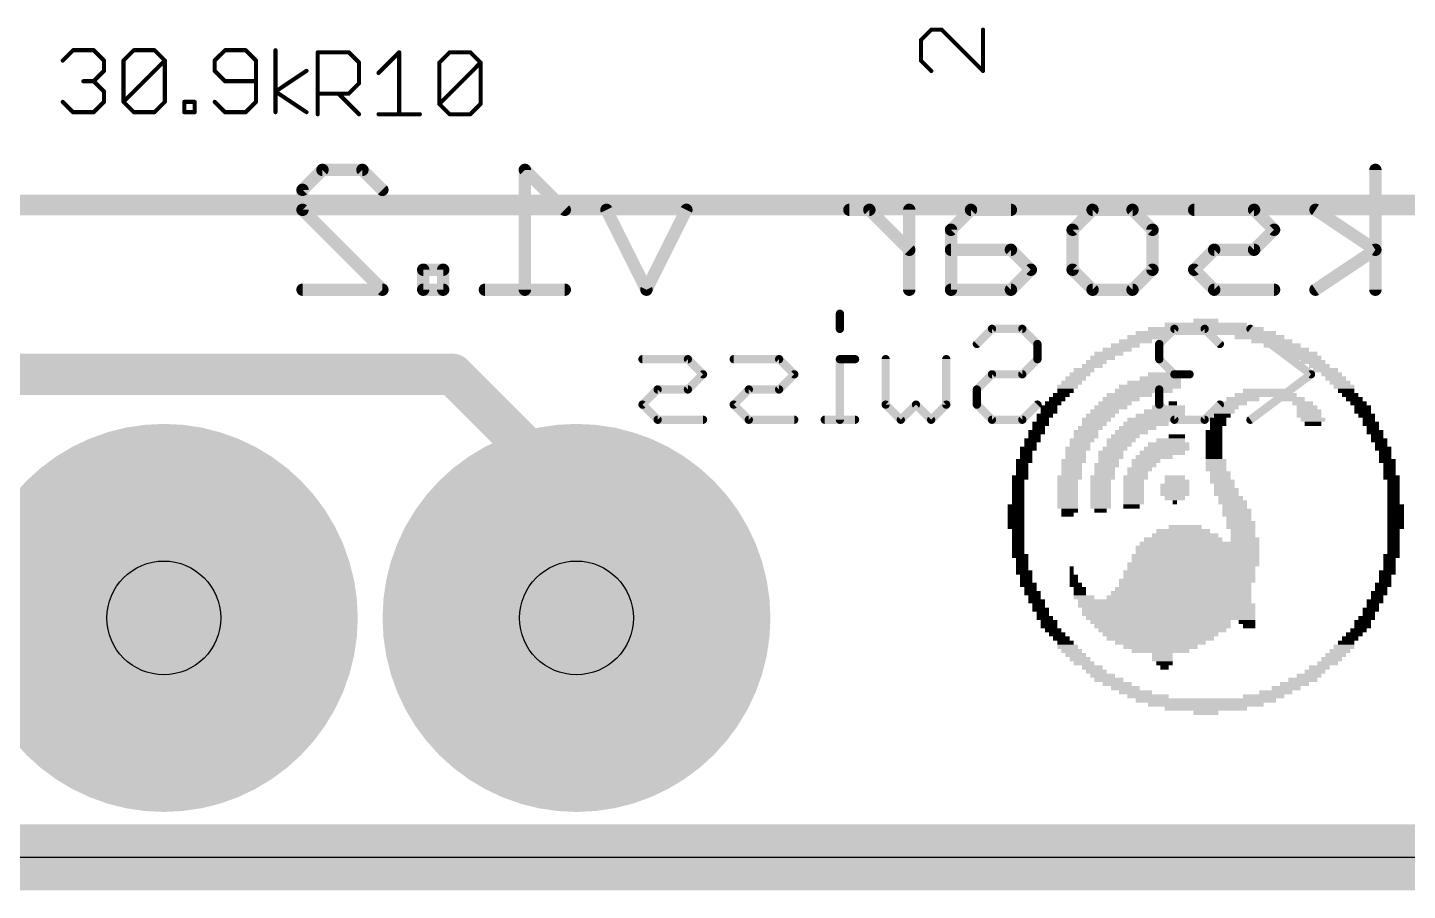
# Model space of a CAD drawing. Extents: x -6 to 101, y -9 to 20.
# Drawn here: x 30.17 to 38.67, y -0.18 to 5.13 of the extents above; entities that cross this region are included whole.
import ezdxf

# ---------------------------------------------------------------- set-up
doc = ezdxf.new("R2010")
doc.units = 0
for name, color, linetype in [('1', 22, 'CONTINUOUS'), ('16', 175, 'CONTINUOUS'), ('17', 82, 'CONTINUOUS'), ('20', 7, 'CONTINUOUS'), ('21', 253, 'CONTINUOUS'), ('25', 253, 'CONTINUOUS'), ('26', 253, 'CONTINUOUS'), ('29', 253, 'CONTINUOUS'), ('30', 253, 'CONTINUOUS'), ('44', 253, 'CONTINUOUS')]:
    doc.layers.add(name, color=color, linetype=linetype)

# ---------------------------------------------------------------- blocks, each defined once
blk = doc.blocks.new('RECT')
blk.add_solid([(-0.5, -0.5), (0.5, -0.5), (-0.5, 0.5), (0.5, 0.5)])
blk = doc.blocks.new('ROUNDP')
at = {"const_width": 0.5}
blk.add_lwpolyline([(0, -0.25, 1), (0, 0.25, 1), (0, -0.25)], format="xyb", dxfattribs=at)

msp = doc.modelspace()

# ---------------------------------------------------------------- linework, layer by layer
at = {"layer": '1', "const_width": 0.4064}
msp.add_lwpolyline([(40.259, 0.0254), (0.0254, 0.0254)], dxfattribs=at)
at = {"layer": '16'}
for points, const_width in [([(26.924, 2.9972), (32.7914, 2.9972)], 0.254), ([(32.7914, 2.9972), (33.5534, 2.2352)], 0.254), ([(33.5534, 2.2352), (33.5534, 1.4986)], 0.254), ([(40.259, 0.0254), (0.0254, 0.0254)], 0.4064)]:
    msp.add_lwpolyline(points, dxfattribs=dict(at, const_width=const_width))
at = {"layer": '16', "const_width": 0.127}
for points in [[(32.8363, 3.0421, 1), (32.7465, 2.9523)], [(32.7914, 2.9337, 1), (32.7914, 3.0607)], [(33.6169, 2.2352, 1), (33.4899, 2.2352)], [(33.5085, 2.1903, 1), (33.5983, 2.2801)], [(33.4899, 1.4986, 1), (33.6169, 1.4986)]]:
    msp.add_lwpolyline(points, format="xyb", dxfattribs=at)
at = {"layer": '20'}
msp.add_line((49.7078, 0.0254), (0.7112, 0.0254), dxfattribs=at)
at = {"layer": '21', "const_width": 0.127}
msp.add_lwpolyline([(0.5334, 4.0386), (43.7134, 4.0386)], dxfattribs=at)
at = {"layer": '25', "const_width": 0.0254}
for points in [[(35.7375, 5.1178), (35.674, 5.0543)], [(35.8011, 5.1178), (35.7375, 5.1178)], [(36.0553, 4.8636), (35.8011, 5.1178)], [(36.0553, 5.1178), (36.0553, 4.8636)], [(35.674, 5.0543), (35.674, 4.9272)], [(30.3911, 4.9279), (30.4547, 4.9914)], [(30.4547, 4.9914), (30.5818, 4.9914)], [(30.5818, 4.9914), (30.6453, 4.9279)], [(30.6453, 4.9279), (30.6453, 4.8643)], [(30.7653, 4.9279), (30.8289, 4.9914)], [(30.7653, 4.6737), (30.7653, 4.9279)], [(30.7653, 4.6737), (31.0195, 4.9279)], [(30.8289, 4.9914), (30.956, 4.9914)], [(30.956, 4.9914), (31.0195, 4.9279)], [(31.0195, 4.9279), (31.0195, 4.6737)], [(31.3902, 4.9914), (31.3266, 4.9279)], [(31.3266, 4.9279), (31.3266, 4.8643)], [(31.5173, 4.9914), (31.3902, 4.9914)], [(31.5808, 4.9279), (31.5173, 4.9914)], [(31.5808, 4.6737), (31.5808, 4.9279)], [(31.7008, 4.6101), (31.7008, 4.9914)], [(31.9609, 4.5974), (31.9609, 4.9787)], [(31.9609, 4.9787), (32.1515, 4.9787)], [(32.1515, 4.9787), (32.2151, 4.9152)], [(32.2151, 4.9152), (32.2151, 4.7881)], [(32.3351, 4.8516), (32.4622, 4.9787)], [(32.4622, 4.9787), (32.4622, 4.5974)], [(32.7093, 4.9152), (32.7728, 4.9787)], [(32.7093, 4.661), (32.7093, 4.9152)], [(32.7093, 4.661), (32.9635, 4.9152)], [(32.7728, 4.9787), (32.9, 4.9787)], [(32.9, 4.9787), (32.9635, 4.9152)], [(32.9635, 4.9152), (32.9635, 4.661)], [(35.674, 4.9272), (35.7375, 4.8636)], [(30.6453, 4.8643), (30.5818, 4.8008)], [(31.3266, 4.8643), (31.3902, 4.8008)], [(31.7008, 4.7372), (31.8915, 4.8643)], [(30.5818, 4.8008), (30.5182, 4.8008)], [(30.5818, 4.8008), (30.6453, 4.7372)], [(31.3902, 4.8008), (31.5808, 4.8008)], [(32.2151, 4.7881), (32.1515, 4.7245)], [(30.4547, 4.6101), (30.3911, 4.6737)], [(30.6453, 4.6737), (30.5818, 4.6101)], [(30.6453, 4.7372), (30.6453, 4.6737)], [(30.8289, 4.6101), (30.7653, 4.6737)], [(31.0195, 4.6737), (30.956, 4.6101)], [(31.1395, 4.6101), (31.1395, 4.6737)], [(31.1395, 4.6737), (31.2031, 4.6737)], [(31.2031, 4.6737), (31.2031, 4.6101)], [(31.3266, 4.6737), (31.3902, 4.6101)], [(31.5173, 4.6101), (31.5808, 4.6737)], [(31.8915, 4.6101), (31.7008, 4.7372)], [(32.1515, 4.7245), (31.9609, 4.7245)], [(32.088, 4.7245), (32.2151, 4.5974)], [(32.7728, 4.5974), (32.7093, 4.661)], [(32.9635, 4.661), (32.9, 4.5974)], [(30.5818, 4.6101), (30.4547, 4.6101)], [(30.956, 4.6101), (30.8289, 4.6101)], [(31.2031, 4.6101), (31.1395, 4.6101)], [(31.3902, 4.6101), (31.5173, 4.6101)], [(32.3351, 4.5974), (32.5893, 4.5974)], [(32.9, 4.5974), (32.7728, 4.5974)]]:
    msp.add_lwpolyline(points, dxfattribs=at)
at = {"layer": '25', "const_width": 0.0127}
for points in [[(35.7375, 5.1242, 1), (35.7375, 5.1115)], [(35.742, 5.1133, 1), (35.733, 5.1223)], [(35.8056, 5.1223, 1), (35.7966, 5.1133)], [(35.8011, 5.1115, 1), (35.8011, 5.1242)], [(36.0617, 5.1178, 1), (36.049, 5.1178)], [(35.6803, 5.0543, 1), (35.6676, 5.0543)], [(35.6695, 5.0588, 1), (35.6785, 5.0498)], [(30.3866, 4.9324, 1), (30.3956, 4.9234)], [(30.4547, 4.9978, 1), (30.4547, 4.9851)], [(30.4591, 4.9869, 1), (30.4502, 4.9959)], [(30.5863, 4.9959, 1), (30.5773, 4.9869)], [(30.5818, 4.9851, 1), (30.5818, 4.9978)], [(30.6517, 4.9279, 1), (30.639, 4.9279)], [(30.6408, 4.9234, 1), (30.6498, 4.9324)], [(30.7717, 4.9279, 1), (30.759, 4.9279)], [(30.7608, 4.9324, 1), (30.7698, 4.9234)], [(30.8289, 4.9978, 1), (30.8289, 4.9851)], [(30.8333, 4.9869, 1), (30.8244, 4.9959)], [(30.9605, 4.9959, 1), (30.9515, 4.9869)], [(30.956, 4.9851, 1), (30.956, 4.9978)], [(31.0259, 4.9279, 1), (31.0132, 4.9279)], [(31.024, 4.9234, 1), (31.015, 4.9324)], [(31.015, 4.9234, 1), (31.024, 4.9324)], [(31.3221, 4.9324, 1), (31.3311, 4.9234)], [(31.333, 4.9279, 1), (31.3203, 4.9279)], [(31.3902, 4.9978, 1), (31.3902, 4.9851)], [(31.3947, 4.9869, 1), (31.3857, 4.9959)], [(31.5218, 4.9959, 1), (31.5128, 4.9869)], [(31.5173, 4.9851, 1), (31.5173, 4.9978)], [(31.5872, 4.9279, 1), (31.5745, 4.9279)], [(31.5763, 4.9234, 1), (31.5853, 4.9324)], [(31.7072, 4.9914, 1), (31.6945, 4.9914)], [(31.9672, 4.9787, 1), (31.9545, 4.9787)], [(31.9609, 4.9851, 1), (31.9609, 4.9724)], [(32.156, 4.9832, 1), (32.1471, 4.9742)], [(32.1515, 4.9724, 1), (32.1515, 4.9851)], [(32.2214, 4.9152, 1), (32.2087, 4.9152)], [(32.2106, 4.9107, 1), (32.2196, 4.9197)], [(32.4685, 4.9787, 1), (32.4558, 4.9787)], [(32.4667, 4.9742, 1), (32.4577, 4.9832)], [(32.7156, 4.9152, 1), (32.7029, 4.9152)], [(32.7048, 4.9197, 1), (32.7138, 4.9107)], [(32.7728, 4.9851, 1), (32.7728, 4.9724)], [(32.7773, 4.9742, 1), (32.7684, 4.9832)], [(32.9044, 4.9832, 1), (32.8955, 4.9742)], [(32.9, 4.9724, 1), (32.9, 4.9851)], [(32.9699, 4.9152, 1), (32.9572, 4.9152)], [(32.968, 4.9107, 1), (32.959, 4.9197)], [(32.959, 4.9107, 1), (32.968, 4.9197)], [(35.6785, 4.9316, 1), (35.6695, 4.9227)], [(35.6676, 4.9272, 1), (35.6803, 4.9272)], [(30.639, 4.8643, 1), (30.6517, 4.8643)], [(30.6498, 4.8598, 1), (30.6408, 4.8688)], [(31.3311, 4.8688, 1), (31.3221, 4.8598)], [(31.3203, 4.8643, 1), (31.333, 4.8643)], [(31.895, 4.859, 1), (31.888, 4.8696)], [(32.3306, 4.8561, 1), (32.3396, 4.8471)], [(35.733, 4.8591, 1), (35.742, 4.8681)], [(36.049, 4.8636, 1), (36.0617, 4.8636)], [(36.0508, 4.8591, 1), (36.0598, 4.8681)], [(30.5182, 4.8071, 1), (30.5182, 4.7944)], [(30.5863, 4.8053, 1), (30.5773, 4.7963)], [(30.5773, 4.8053, 1), (30.5863, 4.7963)], [(30.5818, 4.7944, 1), (30.5818, 4.8071)], [(31.3902, 4.8071, 1), (31.3902, 4.7944)], [(31.3857, 4.7963, 1), (31.3947, 4.8053)], [(31.5808, 4.7944, 1), (31.5808, 4.8071)], [(32.2087, 4.7881, 1), (32.2214, 4.7881)], [(32.2196, 4.7836, 1), (32.2106, 4.7926)], [(30.3956, 4.6781, 1), (30.3866, 4.6692)], [(30.6517, 4.7372, 1), (30.639, 4.7372)], [(30.639, 4.6737, 1), (30.6517, 4.6737)], [(30.6408, 4.7327, 1), (30.6498, 4.7417)], [(30.6498, 4.6692, 1), (30.6408, 4.6781)], [(30.7698, 4.6781, 1), (30.7608, 4.6692)], [(30.7608, 4.6781, 1), (30.7698, 4.6692)], [(30.759, 4.6737, 1), (30.7717, 4.6737)], [(31.0132, 4.6737, 1), (31.0259, 4.6737)], [(31.024, 4.6692, 1), (31.015, 4.6781)], [(31.1459, 4.6737, 1), (31.1332, 4.6737)], [(31.1395, 4.68, 1), (31.1395, 4.6673)], [(31.2094, 4.6737, 1), (31.1967, 4.6737)], [(31.2031, 4.6673, 1), (31.2031, 4.68)], [(31.3311, 4.6781, 1), (31.3221, 4.6692)], [(31.5745, 4.6737, 1), (31.5872, 4.6737)], [(31.5853, 4.6692, 1), (31.5763, 4.6781)], [(31.7043, 4.7425, 1), (31.6973, 4.7319)], [(31.6973, 4.7425, 1), (31.7043, 4.7319)], [(31.9609, 4.7309, 1), (31.9609, 4.7182)], [(32.0925, 4.729, 1), (32.0835, 4.72)], [(32.1471, 4.729, 1), (32.156, 4.72)], [(32.1515, 4.7182, 1), (32.1515, 4.7309)], [(32.7138, 4.6654, 1), (32.7048, 4.6565)], [(32.7048, 4.6654, 1), (32.7138, 4.6565)], [(32.968, 4.6565, 1), (32.959, 4.6654)], [(30.4547, 4.6165, 1), (30.4547, 4.6037)], [(30.4502, 4.6056, 1), (30.4591, 4.6146)], [(30.5773, 4.6146, 1), (30.5863, 4.6056)], [(30.5818, 4.6037, 1), (30.5818, 4.6165)], [(30.8289, 4.6165, 1), (30.8289, 4.6037)], [(30.8244, 4.6056, 1), (30.8333, 4.6146)], [(30.9515, 4.6146, 1), (30.9605, 4.6056)], [(30.956, 4.6037, 1), (30.956, 4.6165)], [(31.1395, 4.6165, 1), (31.1395, 4.6037)], [(31.1332, 4.6101, 1), (31.1459, 4.6101)], [(31.1967, 4.6101, 1), (31.2094, 4.6101)], [(31.2031, 4.6037, 1), (31.2031, 4.6165)], [(31.3902, 4.6165, 1), (31.3902, 4.6037)], [(31.3857, 4.6056, 1), (31.3947, 4.6146)], [(31.5128, 4.6146, 1), (31.5218, 4.6056)], [(31.5173, 4.6037, 1), (31.5173, 4.6165)], [(31.6945, 4.6101, 1), (31.7072, 4.6101)], [(31.888, 4.6048, 1), (31.895, 4.6154)], [(31.9545, 4.5974, 1), (31.9672, 4.5974)], [(32.2106, 4.5929, 1), (32.2196, 4.6019)], [(32.3351, 4.6038, 1), (32.3351, 4.5911)], [(32.4558, 4.5974, 1), (32.4685, 4.5974)], [(32.5893, 4.5911, 1), (32.5893, 4.6038)], [(32.7029, 4.661, 1), (32.7156, 4.661)], [(32.7728, 4.6038, 1), (32.7728, 4.5911)], [(32.7684, 4.5929, 1), (32.7773, 4.6019)], [(32.8955, 4.6019, 1), (32.9044, 4.5929)], [(32.9, 4.5911, 1), (32.9, 4.6038)], [(32.9572, 4.661, 1), (32.9699, 4.661)]]:
    msp.add_lwpolyline(points, format="xyb", dxfattribs=at)
at = {"layer": '26'}
for points, const_width in [([(31.8672, 4.1323), (31.9901, 4.2551)], 0.0762), ([(31.9901, 4.2551), (32.2359, 4.2551)], 0.0762), ([(32.2359, 4.2551), (32.3587, 4.1323)], 0.0762), ([(33.4813, 4.0094), (33.2356, 4.2551)], 0.0762), ([(33.2356, 4.2551), (33.2356, 3.5179)], 0.0762), ([(38.4708, 3.5179), (38.4708, 4.2551)], 0.0762), ([(31.8672, 4.0094), (31.8672, 4.1323)], 0.0762), ([(32.3587, 3.5179), (31.8672, 4.0094)], 0.0762), ([(33.984, 3.5179), (33.7383, 4.0094)], 0.0762), ([(34.2298, 4.0094), (33.984, 3.5179)], 0.0762), ([(35.3561, 4.0094), (35.2332, 4.0094)], 0.0762), ([(35.6019, 3.7636), (35.3561, 4.0094)], 0.0762), ([(35.6019, 3.5179), (35.6019, 4.0094)], 0.0762), ([(35.9817, 4.0094), (35.8588, 3.8865)], 0.0762), ([(36.2274, 4.0094), (35.9817, 4.0094)], 0.0762), ([(36.6072, 3.8865), (36.7301, 4.0094)], 0.0762), ([(36.7301, 4.0094), (36.9758, 4.0094)], 0.0762), ([(36.9758, 4.0094), (37.0987, 3.8865)], 0.0762), ([(37.7242, 4.0094), (37.3556, 4.0094)], 0.0762), ([(37.8471, 3.8865), (37.7242, 4.0094)], 0.0762), ([(38.4708, 3.7636), (38.1022, 4.0094)], 0.0762), ([(35.8588, 3.8865), (35.8588, 3.5179)], 0.0762), ([(36.6072, 3.6408), (36.6072, 3.8865)], 0.0762), ([(37.0987, 3.8865), (37.0987, 3.6408)], 0.0762), ([(37.7242, 3.7636), (37.8471, 3.8865)], 0.0762), ([(36.2274, 3.7636), (35.8588, 3.7636)], 0.0762), ([(36.3503, 3.6408), (36.2274, 3.7636)], 0.0762), ([(37.3556, 3.6408), (37.4785, 3.7636)], 0.0762), ([(37.4785, 3.7636), (37.7242, 3.7636)], 0.0762), ([(38.1022, 3.5179), (38.4708, 3.7636)], 0.0762), ([(32.7329, 3.6408), (32.6101, 3.6408)], 0.0762), ([(32.6101, 3.6408), (32.6101, 3.5179)], 0.0762), ([(32.7329, 3.5179), (32.7329, 3.6408)], 0.0762), ([(36.2274, 3.5179), (36.3503, 3.6408)], 0.0762), ([(36.7301, 3.5179), (36.6072, 3.6408)], 0.0762), ([(37.0987, 3.6408), (36.9758, 3.5179)], 0.0762), ([(37.4785, 3.5179), (37.3556, 3.6408)], 0.0762), ([(31.8672, 3.5179), (32.3587, 3.5179)], 0.0762), ([(32.6101, 3.5179), (32.7329, 3.5179)], 0.0762), ([(33.4813, 3.5179), (32.9899, 3.5179)], 0.0762), ([(35.8588, 3.5179), (36.2274, 3.5179)], 0.0762), ([(36.9758, 3.5179), (36.7301, 3.5179)], 0.0762), ([(37.8471, 3.5179), (37.4785, 3.5179)], 0.0762), ([(35.1748, 3.3703), (35.1748, 3.2771)], 0.0508), ([(36.0178, 3.1839), (36.111, 3.2771)], 0.0508), ([(36.111, 3.2771), (36.2975, 3.2771)], 0.0508), ([(36.2975, 3.2771), (36.3907, 3.1839)], 0.0508), ([(37.2337, 3.2771), (37.1404, 3.1839)], 0.0508), ([(37.4201, 3.2771), (37.2337, 3.2771)], 0.0508), ([(37.5133, 3.1839), (37.4201, 3.2771)], 0.0508), ([(37.7018, 3.2771), (38.0746, 2.9974)], 0.0508), ([(36.3907, 3.1839), (36.3907, 3.0907)], 0.0508), ([(37.1404, 3.1839), (37.1404, 3.0907)], 0.0508), ([(34.2393, 3.0907), (33.9597, 3.0907)], 0.0508), ([(34.3325, 2.9974), (34.2393, 3.0907)], 0.0508), ([(34.8006, 3.0907), (34.521, 3.0907)], 0.0508), ([(34.8938, 2.9974), (34.8006, 3.0907)], 0.0508), ([(35.2681, 3.0907), (35.1748, 3.0907)], 0.0508), ([(35.1748, 3.0907), (35.1748, 2.7178)], 0.0508), ([(35.4565, 2.811), (35.4565, 3.0907)], 0.0508), ([(35.8294, 3.0907), (35.8294, 2.811)], 0.0508), ([(36.3907, 3.0907), (36.2975, 2.9974)], 0.0508), ([(37.1404, 3.0907), (37.2337, 2.9974)], 0.0508), ([(34.2393, 2.9042), (34.3325, 2.9974)], 0.0508), ([(34.8006, 2.9042), (34.8938, 2.9974)], 0.0508), ([(36.111, 2.9974), (36.0178, 2.9042)], 0.0508), ([(36.2975, 2.9974), (36.111, 2.9974)], 0.0508), ([(37.2337, 2.9974), (37.1404, 2.9042)], 0.0508), ([(37.2337, 2.9974), (37.3269, 2.9974)], 0.0508), ([(38.0746, 2.9974), (37.7018, 2.7178)], 0.0508), ([(33.9597, 2.811), (34.0529, 2.9042)], 0.0508), ([(34.0529, 2.9042), (34.2393, 2.9042)], 0.0508), ([(34.521, 2.811), (34.6142, 2.9042)], 0.0508), ([(34.6142, 2.9042), (34.8006, 2.9042)], 0.0508), ([(36.0178, 2.9042), (36.0178, 2.811)], 0.0508), ([(37.1404, 2.9042), (37.1404, 2.811)], 0.0508), ([(34.0529, 2.7178), (33.9597, 2.811)], 0.0508), ([(34.6142, 2.7178), (34.521, 2.811)], 0.0508), ([(35.5497, 2.7178), (35.4565, 2.811)], 0.0508), ([(35.6429, 2.811), (35.5497, 2.7178)], 0.0508), ([(35.7362, 2.7178), (35.6429, 2.811)], 0.0508), ([(35.8294, 2.811), (35.7362, 2.7178)], 0.0508), ([(36.0178, 2.811), (36.111, 2.7178)], 0.0508), ([(36.2975, 2.7178), (36.3907, 2.811)], 0.0508), ([(37.1404, 2.811), (37.2337, 2.7178)], 0.0508), ([(37.4201, 2.7178), (37.5133, 2.811)], 0.0508), ([(34.3325, 2.7178), (34.0529, 2.7178)], 0.0508), ([(34.8938, 2.7178), (34.6142, 2.7178)], 0.0508), ([(35.2681, 2.7178), (35.0816, 2.7178)], 0.0508), ([(36.111, 2.7178), (36.2975, 2.7178)], 0.0508), ([(37.2337, 2.7178), (37.4201, 2.7178)], 0.0508)]:
    msp.add_lwpolyline(points, dxfattribs=dict(at, const_width=const_width))
for points, const_width in [([(31.9901, 4.2742, 1), (31.9901, 4.2361)], 0.0381), ([(32.0036, 4.2417, 1), (31.9766, 4.2686)], 0.0381), ([(32.2493, 4.2686, 1), (32.2224, 4.2417)], 0.0381), ([(32.2359, 4.2361, 1), (32.2359, 4.2742)], 0.0381), ([(33.2491, 4.2686, 1), (33.2221, 4.2417)], 0.0381), ([(33.2547, 4.2551, 1), (33.2166, 4.2551)], 0.0381), ([(38.4898, 4.2551, 1), (38.4517, 4.2551)], 0.0381), ([(31.8863, 4.1323, 1), (31.8482, 4.1323)], 0.0381), ([(31.8538, 4.1457, 1), (31.8807, 4.1188)], 0.0381), ([(32.3453, 4.1188, 1), (32.3722, 4.1457)], 0.0381), ([(31.8807, 4.0229, 1), (31.8538, 3.9959)], 0.0381), ([(31.8482, 4.0094, 1), (31.8863, 4.0094)], 0.0381), ([(33.4679, 3.9959, 1), (33.4948, 4.0229)], 0.0381), ([(33.7553, 4.0179, 1), (33.7212, 4.0009)], 0.0381), ([(34.2468, 4.0009, 1), (34.2127, 4.0179)], 0.0381), ([(35.2332, 4.0284, 1), (35.2332, 3.9903)], 0.0381), ([(35.3696, 4.0229, 1), (35.3426, 3.9959)], 0.0381), ([(35.3561, 3.9903, 1), (35.3561, 4.0284)], 0.0381), ([(35.6209, 4.0094, 1), (35.5828, 4.0094)], 0.0381), ([(35.9817, 4.0284, 1), (35.9817, 3.9903)], 0.0381), ([(35.9951, 3.9959, 1), (35.9682, 4.0229)], 0.0381), ([(36.2274, 3.9903, 1), (36.2274, 4.0284)], 0.0381), ([(36.7301, 4.0284, 1), (36.7301, 3.9903)], 0.0381), ([(36.7435, 3.9959, 1), (36.7166, 4.0229)], 0.0381), ([(36.9893, 4.0229, 1), (36.9623, 3.9959)], 0.0381), ([(36.9758, 3.9903, 1), (36.9758, 4.0284)], 0.0381), ([(37.3556, 4.0284, 1), (37.3556, 3.9903)], 0.0381), ([(37.7377, 4.0229, 1), (37.7108, 3.9959)], 0.0381), ([(37.7242, 3.9903, 1), (37.7242, 4.0284)], 0.0381), ([(38.1127, 4.0252, 1), (38.0916, 3.9935)], 0.0381), ([(35.8778, 3.8865, 1), (35.8397, 3.8865)], 0.0381), ([(35.8453, 3.9, 1), (35.8723, 3.873)], 0.0381), ([(36.6262, 3.8865, 1), (36.5881, 3.8865)], 0.0381), ([(36.5937, 3.9, 1), (36.6207, 3.873)], 0.0381), ([(37.1177, 3.8865, 1), (37.0796, 3.8865)], 0.0381), ([(37.0852, 3.873, 1), (37.1122, 3.9)], 0.0381), ([(37.8606, 3.873, 1), (37.8336, 3.9)], 0.0381), ([(37.8336, 3.873, 1), (37.8606, 3.9)], 0.0381), ([(35.5884, 3.7502, 1), (35.6153, 3.7771)], 0.0381), ([(35.8588, 3.7827, 1), (35.8588, 3.7446)], 0.0381), ([(36.2409, 3.7771, 1), (36.2139, 3.7502)], 0.0381), ([(36.2274, 3.7446, 1), (36.2274, 3.7827)], 0.0381), ([(37.4785, 3.7827, 1), (37.4785, 3.7446)], 0.0381), ([(37.492, 3.7502, 1), (37.465, 3.7771)], 0.0381), ([(37.7108, 3.7771, 1), (37.7377, 3.7502)], 0.0381), ([(37.7242, 3.7446, 1), (37.7242, 3.7827)], 0.0381), ([(38.4813, 3.7478, 1), (38.4602, 3.7795)], 0.0381), ([(38.4602, 3.7478, 1), (38.4813, 3.7795)], 0.0381), ([(32.6101, 3.6598, 1), (32.6101, 3.6217)], 0.0381), ([(32.6291, 3.6408, 1), (32.591, 3.6408)], 0.0381), ([(32.752, 3.6408, 1), (32.7139, 3.6408)], 0.0381), ([(32.7329, 3.6217, 1), (32.7329, 3.6598)], 0.0381), ([(36.3637, 3.6273, 1), (36.3368, 3.6542)], 0.0381), ([(36.3368, 3.6273, 1), (36.3637, 3.6542)], 0.0381), ([(36.5881, 3.6408, 1), (36.6262, 3.6408)], 0.0381), ([(36.6207, 3.6542, 1), (36.5937, 3.6273)], 0.0381), ([(37.0796, 3.6408, 1), (37.1177, 3.6408)], 0.0381), ([(37.1122, 3.6273, 1), (37.0852, 3.6542)], 0.0381), ([(37.3691, 3.6542, 1), (37.3421, 3.6273)], 0.0381), ([(37.3421, 3.6542, 1), (37.3691, 3.6273)], 0.0381), ([(31.8672, 3.537, 1), (31.8672, 3.4989)], 0.0381), ([(32.3453, 3.5044, 1), (32.3722, 3.5314)], 0.0381), ([(32.3587, 3.4989, 1), (32.3587, 3.537)], 0.0381), ([(32.6101, 3.537, 1), (32.6101, 3.4989)], 0.0381), ([(32.591, 3.5179, 1), (32.6291, 3.5179)], 0.0381), ([(32.7139, 3.5179, 1), (32.752, 3.5179)], 0.0381), ([(32.7329, 3.4989, 1), (32.7329, 3.537)], 0.0381), ([(32.9899, 3.537, 1), (32.9899, 3.4989)], 0.0381), ([(33.2166, 3.5179, 1), (33.2547, 3.5179)], 0.0381), ([(33.4813, 3.4989, 1), (33.4813, 3.537)], 0.0381), ([(33.967, 3.5264, 1), (34.0011, 3.5094)], 0.0381), ([(33.967, 3.5094, 1), (34.0011, 3.5264)], 0.0381), ([(35.5828, 3.5179, 1), (35.6209, 3.5179)], 0.0381), ([(35.8588, 3.537, 1), (35.8588, 3.4989)], 0.0381), ([(35.8397, 3.5179, 1), (35.8778, 3.5179)], 0.0381), ([(36.2139, 3.5314, 1), (36.2409, 3.5044)], 0.0381), ([(36.2274, 3.4989, 1), (36.2274, 3.537)], 0.0381), ([(36.7301, 3.537, 1), (36.7301, 3.4989)], 0.0381), ([(36.7166, 3.5044, 1), (36.7435, 3.5314)], 0.0381), ([(36.9623, 3.5314, 1), (36.9893, 3.5044)], 0.0381), ([(36.9758, 3.4989, 1), (36.9758, 3.537)], 0.0381), ([(37.4785, 3.537, 1), (37.4785, 3.4989)], 0.0381), ([(37.465, 3.5044, 1), (37.492, 3.5314)], 0.0381), ([(37.8471, 3.4989, 1), (37.8471, 3.537)], 0.0381), ([(38.0916, 3.5338, 1), (38.1127, 3.502)], 0.0381), ([(38.4517, 3.5179, 1), (38.4898, 3.5179)], 0.0381), ([(35.1875, 3.3703, 1), (35.1621, 3.3703)], 0.0254), ([(35.1621, 3.2771, 1), (35.1875, 3.2771)], 0.0254), ([(36.111, 3.2898, 1), (36.111, 3.2644)], 0.0254), ([(36.12, 3.2681, 1), (36.1021, 3.2861)], 0.0254), ([(36.3064, 3.2861, 1), (36.2885, 3.2681)], 0.0254), ([(36.2975, 3.2644, 1), (36.2975, 3.2898)], 0.0254), ([(37.2337, 3.2898, 1), (37.2337, 3.2644)], 0.0254), ([(37.2426, 3.2681, 1), (37.2247, 3.2861)], 0.0254), ([(37.4291, 3.2861, 1), (37.4111, 3.2681)], 0.0254), ([(37.4201, 3.2644, 1), (37.4201, 3.2898)], 0.0254), ([(37.7094, 3.2872, 1), (37.6941, 3.2669)], 0.0254), ([(36.0088, 3.1928, 1), (36.0268, 3.1749)], 0.0254), ([(36.4034, 3.1839, 1), (36.378, 3.1839)], 0.0254), ([(36.3817, 3.1749, 1), (36.3997, 3.1928)], 0.0254), ([(37.1531, 3.1839, 1), (37.1277, 3.1839)], 0.0254), ([(37.1315, 3.1928, 1), (37.1494, 3.1749)], 0.0254), ([(37.5043, 3.1749, 1), (37.5223, 3.1928)], 0.0254), ([(33.9597, 3.1034, 1), (33.9597, 3.0779)], 0.0254), ([(34.2483, 3.0996, 1), (34.2303, 3.0817)], 0.0254), ([(34.2393, 3.0779, 1), (34.2393, 3.1034)], 0.0254), ([(34.521, 3.1034, 1), (34.521, 3.0779)], 0.0254), ([(34.8096, 3.0996, 1), (34.7917, 3.0817)], 0.0254), ([(34.8006, 3.0779, 1), (34.8006, 3.1034)], 0.0254), ([(35.1748, 3.1034, 1), (35.1748, 3.0779)], 0.0254), ([(35.1875, 3.0907, 1), (35.1621, 3.0907)], 0.0254), ([(35.2681, 3.0779, 1), (35.2681, 3.1034)], 0.0254), ([(35.4692, 3.0907, 1), (35.4438, 3.0907)], 0.0254), ([(35.8421, 3.0907, 1), (35.8167, 3.0907)], 0.0254), ([(36.378, 3.0907, 1), (36.4034, 3.0907)], 0.0254), ([(36.3997, 3.0817, 1), (36.3817, 3.0996)], 0.0254), ([(37.1277, 3.0907, 1), (37.1531, 3.0907)], 0.0254), ([(37.1494, 3.0996, 1), (37.1315, 3.0817)], 0.0254), ([(34.3415, 2.9885, 1), (34.3236, 3.0064)], 0.0254), ([(34.3236, 2.9885, 1), (34.3415, 3.0064)], 0.0254), ([(34.9028, 2.9885, 1), (34.8849, 3.0064)], 0.0254), ([(34.8849, 2.9885, 1), (34.9028, 3.0064)], 0.0254), ([(36.111, 3.0101, 1), (36.111, 2.9847)], 0.0254), ([(36.12, 2.9885, 1), (36.1021, 3.0064)], 0.0254), ([(36.2885, 3.0064, 1), (36.3064, 2.9885)], 0.0254), ([(36.2975, 2.9847, 1), (36.2975, 3.0101)], 0.0254), ([(37.2337, 3.0101, 1), (37.2337, 2.9847)], 0.0254), ([(37.2426, 2.9885, 1), (37.2247, 3.0064)], 0.0254), ([(37.2247, 2.9885, 1), (37.2426, 3.0064)], 0.0254), ([(37.3269, 2.9847, 1), (37.3269, 3.0101)], 0.0254), ([(38.0822, 2.9873, 1), (38.067, 3.0076)], 0.0254), ([(38.067, 2.9873, 1), (38.0822, 3.0076)], 0.0254), ([(34.0529, 2.9169, 1), (34.0529, 2.8915)], 0.0254), ([(34.0619, 2.8952, 1), (34.0439, 2.9132)], 0.0254), ([(34.2303, 2.9132, 1), (34.2483, 2.8952)], 0.0254), ([(34.2393, 2.8915, 1), (34.2393, 2.9169)], 0.0254), ([(34.6142, 2.9169, 1), (34.6142, 2.8915)], 0.0254), ([(34.6232, 2.8952, 1), (34.6052, 2.9132)], 0.0254), ([(34.7917, 2.9132, 1), (34.8096, 2.8952)], 0.0254), ([(34.8006, 2.8915, 1), (34.8006, 2.9169)], 0.0254), ([(36.0305, 2.9042, 1), (36.0051, 2.9042)], 0.0254), ([(36.0088, 2.9132, 1), (36.0268, 2.8952)], 0.0254), ([(37.1531, 2.9042, 1), (37.1277, 2.9042)], 0.0254), ([(37.1315, 2.9132, 1), (37.1494, 2.8952)], 0.0254), ([(33.9687, 2.82, 1), (33.9507, 2.802)], 0.0254), ([(33.9507, 2.82, 1), (33.9687, 2.802)], 0.0254), ([(34.53, 2.82, 1), (34.512, 2.802)], 0.0254), ([(34.512, 2.82, 1), (34.53, 2.802)], 0.0254), ([(35.4655, 2.82, 1), (35.4475, 2.802)], 0.0254), ([(35.4438, 2.811, 1), (35.4692, 2.811)], 0.0254), ([(35.6519, 2.82, 1), (35.634, 2.802)], 0.0254), ([(35.6519, 2.802, 1), (35.634, 2.82)], 0.0254), ([(35.8167, 2.811, 1), (35.8421, 2.811)], 0.0254), ([(35.8383, 2.802, 1), (35.8204, 2.82)], 0.0254), ([(36.0268, 2.82, 1), (36.0088, 2.802)], 0.0254), ([(36.0051, 2.811, 1), (36.0305, 2.811)], 0.0254), ([(36.3997, 2.802, 1), (36.3817, 2.82)], 0.0254), ([(37.1277, 2.811, 1), (37.1531, 2.811)], 0.0254), ([(37.1494, 2.82, 1), (37.1315, 2.802)], 0.0254), ([(37.5223, 2.802, 1), (37.5043, 2.82)], 0.0254), ([(34.0529, 2.7305, 1), (34.0529, 2.7051)], 0.0254), ([(34.0439, 2.7088, 1), (34.0619, 2.7268)], 0.0254), ([(34.3325, 2.7051, 1), (34.3325, 2.7305)], 0.0254), ([(34.6142, 2.7305, 1), (34.6142, 2.7051)], 0.0254), ([(34.6052, 2.7088, 1), (34.6232, 2.7268)], 0.0254), ([(34.8938, 2.7051, 1), (34.8938, 2.7305)], 0.0254), ([(35.0816, 2.7305, 1), (35.0816, 2.7051)], 0.0254), ([(35.1621, 2.7178, 1), (35.1875, 2.7178)], 0.0254), ([(35.2681, 2.7051, 1), (35.2681, 2.7305)], 0.0254), ([(35.5407, 2.7268, 1), (35.5587, 2.7088)], 0.0254), ([(35.5407, 2.7088, 1), (35.5587, 2.7268)], 0.0254), ([(35.7272, 2.7268, 1), (35.7451, 2.7088)], 0.0254), ([(35.7272, 2.7088, 1), (35.7451, 2.7268)], 0.0254), ([(36.111, 2.7305, 1), (36.111, 2.7051)], 0.0254), ([(36.1021, 2.7088, 1), (36.12, 2.7268)], 0.0254), ([(36.2885, 2.7268, 1), (36.3064, 2.7088)], 0.0254), ([(36.2975, 2.7051, 1), (36.2975, 2.7305)], 0.0254), ([(37.2337, 2.7305, 1), (37.2337, 2.7051)], 0.0254), ([(37.2247, 2.7088, 1), (37.2426, 2.7268)], 0.0254), ([(37.4111, 2.7268, 1), (37.4291, 2.7088)], 0.0254), ([(37.4201, 2.7051, 1), (37.4201, 2.7305)], 0.0254), ([(37.6941, 2.728, 1), (37.7094, 2.7076)], 0.0254)]:
    msp.add_lwpolyline(points, format="xyb", dxfattribs=dict(at, const_width=const_width))
at = {"layer": '44'}
for centre in [(31.0134, 1.4986), (33.5534, 1.4986)]:
    msp.add_circle(centre, 0.35, dxfattribs=at)

# ---------------------------------------------------------------- block references
at = {"layer": '17', "xscale": 2.1844, "yscale": 2.1844}
for p in [(31.0134, 1.4986), (31.0134, 1.4986), (33.5534, 1.4986), (33.5534, 1.4986)]:
    msp.add_blockref('ROUNDP', p, dxfattribs=at)
at = {"layer": '25', "yscale": 0.0254}
for p, xscale in [((37.4269, 3.302), 0.508), ((37.4269, 3.3274), 0.1524), ((37.0713, 3.2258), 0.254), ((37.4269, 3.2512), 0.8636), ((37.4269, 3.2766), 0.7112), ((37.7571, 3.2258), 0.3048), ((36.8808, 3.1496), 0.1778), ((36.9316, 3.175), 0.1778), ((36.9951, 3.2004), 0.2032), ((37.8333, 3.2004), 0.254), ((37.8968, 3.175), 0.2286), ((37.9603, 3.1496), 0.2032), ((36.7284, 3.048), 0.127), ((36.7538, 3.0734), 0.127), ((36.7919, 3.0988), 0.1524), ((36.83, 3.1242), 0.1778), ((38.0111, 3.1242), 0.2032), ((38.0492, 3.0988), 0.1778), ((38.0873, 3.0734), 0.1524), ((38.1254, 3.048), 0.127), ((36.6268, 2.9718), 0.127), ((36.6522, 2.9972), 0.127), ((36.6776, 3.0226), 0.127), ((37.1475, 2.9718), 0.254), ((37.1729, 2.9972), 0.2032), ((38.1635, 3.0226), 0.1524), ((38.2016, 2.9972), 0.127), ((38.227, 2.9718), 0.127), ((36.576, 2.921), 0.127), ((36.5633, 2.8956), 0.1016), ((36.6014, 2.9464), 0.127), ((37.0459, 2.8956), 0.3556), ((37.084, 2.921), 0.381), ((37.1094, 2.9464), 0.3302), ((37.7825, 2.8956), 0.254), ((38.2524, 2.9464), 0.127), ((38.2778, 2.921), 0.127), ((38.2905, 2.8956), 0.1016), ((36.4617, 2.794), 0.1016), ((36.4871, 2.8194), 0.1016), ((36.5125, 2.8448), 0.1016), ((36.5379, 2.8702), 0.1016), ((36.8427, 2.794), 0.2032), ((36.8681, 2.8194), 0.2032), ((36.9062, 2.8448), 0.2286), ((36.957, 2.8702), 0.2794), ((37.1983, 2.794), 0.2032), ((37.2237, 2.8194), 0.0508), ((37.5666, 2.794), 0.127), ((37.6047, 2.8194), 0.1524), ((37.6555, 2.8448), 0.2032), ((37.7952, 2.8702), 0.381), ((37.9603, 2.8448), 0.1524), ((38.0238, 2.8194), 0.127), ((38.0492, 2.794), 0.127), ((38.3159, 2.8702), 0.1016), ((38.3413, 2.8448), 0.1016), ((38.3667, 2.8194), 0.1016), ((38.3921, 2.794), 0.1016), ((36.4363, 2.7432), 0.1016), ((36.4236, 2.7178), 0.0762), ((36.4617, 2.7686), 0.1016), ((36.7538, 2.7178), 0.1778), ((36.7792, 2.7432), 0.1778), ((36.8046, 2.7686), 0.1778), ((37.1094, 2.7178), 0.3302), ((37.1475, 2.7432), 0.3048), ((37.1729, 2.7686), 0.254), ((37.5031, 2.7178), 0.1016), ((37.5412, 2.7686), 0.127), ((37.5285, 2.7432), 0.1016), ((38.0619, 2.7686), 0.1524), ((38.0619, 2.7432), 0.1524), ((38.0873, 2.7178), 0.1524), ((38.3921, 2.7686), 0.1016), ((38.4175, 2.7432), 0.1016), ((38.4302, 2.7178), 0.0762), ((36.3855, 2.6416), 0.1016), ((36.4109, 2.6924), 0.1016), ((36.3982, 2.667), 0.0762), ((36.6903, 2.6416), 0.1524), ((36.7157, 2.667), 0.1524), ((36.7411, 2.6924), 0.1524), ((36.9697, 2.6416), 0.2032), ((37.0078, 2.667), 0.2286), ((37.0586, 2.6924), 0.2794), ((37.4777, 2.6416), 0.1016), ((37.5031, 2.6924), 0.1016), ((37.4904, 2.667), 0.0762), ((38.0873, 2.6924), 0.1016), ((38.4429, 2.6924), 0.1016), ((38.4556, 2.667), 0.0762), ((38.4683, 2.6416), 0.1016), ((36.3347, 2.54), 0.1016), ((36.3601, 2.5908), 0.1016), ((36.3474, 2.5654), 0.0762), ((36.3728, 2.6162), 0.0762), ((36.6395, 2.54), 0.1524), ((36.6649, 2.5908), 0.1524), ((36.6522, 2.5654), 0.127), ((36.6903, 2.6162), 0.1524), ((36.8681, 2.54), 0.1524), ((36.9062, 2.5908), 0.1778), ((36.8935, 2.5654), 0.1524), ((36.9316, 2.6162), 0.1778), ((37.1856, 2.54), 0.2794), ((37.1983, 2.5654), 0.254), ((37.211, 2.5908), 0.1778), ((37.2491, 2.6162), 0.1016), ((37.4777, 2.6162), 0.1016), ((37.4777, 2.5908), 0.1016), ((37.4777, 2.5654), 0.1016), ((37.4777, 2.54), 0.1016), ((38.481, 2.6162), 0.0762), ((38.4937, 2.5908), 0.1016), ((38.5064, 2.5654), 0.0762), ((38.5191, 2.54), 0.1016), ((36.3093, 2.4638), 0.1016), ((36.322, 2.5146), 0.0762), ((36.322, 2.4892), 0.0762), ((36.6141, 2.4638), 0.1524), ((36.6268, 2.5146), 0.127), ((36.6268, 2.4892), 0.127), ((36.8427, 2.5146), 0.1524), ((36.8427, 2.4892), 0.1524), ((36.83, 2.4638), 0.127), ((37.0586, 2.4638), 0.1778), ((37.1094, 2.4892), 0.2286), ((37.1602, 2.5146), 0.2794), ((37.4777, 2.5146), 0.1016), ((37.4777, 2.4892), 0.1016), ((37.4904, 2.4638), 0.127), ((38.5318, 2.5146), 0.0762), ((38.5318, 2.4892), 0.0762), ((38.5445, 2.4638), 0.1016), ((36.2966, 2.4384), 0.0762), ((36.2966, 2.413), 0.0762), ((36.2966, 2.3876), 0.0762), ((36.6014, 2.4384), 0.127), ((36.6014, 2.413), 0.127), ((36.6014, 2.3876), 0.127), ((36.8173, 2.4384), 0.1524), ((36.8046, 2.413), 0.127), ((36.8046, 2.3876), 0.127), ((37.0205, 2.413), 0.1524), ((37.0078, 2.3876), 0.127), ((37.0459, 2.4384), 0.1524), ((37.4904, 2.4384), 0.127), ((37.4904, 2.413), 0.127), ((37.5158, 2.3876), 0.127), ((38.5572, 2.4384), 0.0762), ((38.5572, 2.413), 0.0762), ((38.5572, 2.3876), 0.0762), ((36.2839, 2.3622), 0.1016), ((36.2712, 2.3368), 0.0762), ((36.2712, 2.3114), 0.0762), ((36.2712, 2.286), 0.0762), ((36.5887, 2.3622), 0.1524), ((36.576, 2.3368), 0.127), ((36.576, 2.3114), 0.127), ((36.576, 2.286), 0.127), ((36.7919, 2.3622), 0.1524), ((36.7792, 2.3368), 0.127), ((36.7792, 2.3114), 0.127), ((36.7792, 2.286), 0.127), ((36.9951, 2.3622), 0.1524), ((36.9824, 2.3368), 0.127), ((36.9824, 2.3114), 0.127), ((36.9824, 2.286), 0.127), ((37.2364, 2.3114), 0.1778), ((37.2364, 2.286), 0.1778), ((37.2364, 2.3622), 0.127), ((37.2491, 2.3368), 0.1524), ((37.5158, 2.3622), 0.127), ((37.5285, 2.3368), 0.1524), ((37.5412, 2.3114), 0.127), ((37.5539, 2.286), 0.1524), ((38.5699, 2.3622), 0.1016), ((38.5826, 2.3368), 0.0762), ((38.5826, 2.3114), 0.0762), ((38.5826, 2.286), 0.0762), ((36.2712, 2.2606), 0.0762), ((36.2712, 2.2352), 0.0762), ((36.2712, 2.2098), 0.0762), ((36.576, 2.2606), 0.127), ((36.576, 2.2352), 0.127), ((36.576, 2.2098), 0.127), ((36.7792, 2.2606), 0.127), ((36.7792, 2.2352), 0.127), ((36.7792, 2.2098), 0.127), ((36.9824, 2.2606), 0.127), ((36.9824, 2.2352), 0.127), ((36.9824, 2.2098), 0.127), ((37.2364, 2.2606), 0.1778), ((37.2364, 2.2352), 0.127), ((37.2364, 2.2098), 0.0254), ((37.5539, 2.2606), 0.1524), ((37.5793, 2.2352), 0.1524), ((37.592, 2.2098), 0.1778), ((38.5826, 2.2606), 0.0762), ((38.5826, 2.2352), 0.0762), ((38.5826, 2.2098), 0.0762), ((36.2585, 2.1844), 0.1016), ((36.2585, 2.159), 0.1016), ((36.2585, 2.1336), 0.1016), ((36.576, 2.1844), 0.127), ((36.5887, 2.159), 0.1016), ((36.576, 2.1336), 0.0762), ((36.7792, 2.1844), 0.127), ((36.7792, 2.159), 0.0762), ((36.9697, 2.1844), 0.1016), ((37.6047, 2.1844), 0.1524), ((37.6174, 2.159), 0.1778), ((37.6174, 2.1336), 0.1778), ((38.5953, 2.1844), 0.1016), ((38.5953, 2.159), 0.1016), ((38.5953, 2.1336), 0.1016), ((36.2585, 2.1082), 0.1016), ((36.2585, 2.0828), 0.1016), ((36.2585, 2.0574), 0.1016), ((36.2712, 2.032), 0.0762), ((37.2872, 2.032), 0.3302), ((37.2999, 2.0574), 0.2032), ((37.6301, 2.1082), 0.1524), ((37.6428, 2.0828), 0.1778), ((37.6428, 2.0574), 0.1778), ((37.6555, 2.032), 0.1524), ((38.5953, 2.1082), 0.1016), ((38.5953, 2.0828), 0.1016), ((38.5953, 2.0574), 0.1016), ((38.5826, 2.032), 0.0762), ((36.2712, 2.0066), 0.0762), ((36.2712, 1.9812), 0.0762), ((36.2712, 1.9558), 0.0762), ((37.3888, 1.9558), 0.7366), ((37.2872, 1.9812), 0.4826), ((37.2999, 2.0066), 0.4064), ((37.6555, 2.0066), 0.1524), ((37.6682, 1.9812), 0.1778), ((38.5826, 2.0066), 0.0762), ((38.5826, 1.9812), 0.0762), ((38.5826, 1.9558), 0.0762), ((36.2712, 1.9304), 0.0762), ((36.2712, 1.905), 0.0762), ((36.2839, 1.8796), 0.1016), ((37.3634, 1.8796), 0.7874), ((37.3761, 1.9304), 0.762), ((37.3761, 1.905), 0.762), ((38.5699, 1.8796), 0.1016), ((38.5826, 1.9304), 0.0762), ((38.5826, 1.905), 0.0762), ((36.2966, 1.8542), 0.0762), ((36.2966, 1.8288), 0.0762), ((36.2966, 1.8034), 0.0762), ((36.3093, 1.778), 0.1016), ((36.6014, 1.8034), 0.0254), ((36.6014, 1.778), 0.0254), ((37.3253, 1.778), 0.8128), ((37.3507, 1.8288), 0.8128), ((37.338, 1.8034), 0.7874), ((37.3634, 1.8542), 0.7874), ((38.5445, 1.778), 0.1016), ((38.5572, 1.8542), 0.0762), ((38.5572, 1.8288), 0.0762), ((38.5572, 1.8034), 0.0762), ((36.322, 1.7526), 0.0762), ((36.322, 1.7272), 0.0762), ((36.3347, 1.7018), 0.1016), ((36.6141, 1.7526), 0.0508), ((36.6141, 1.7272), 0.0508), ((36.6268, 1.7018), 0.0762), ((37.3126, 1.7272), 0.8382), ((37.2999, 1.7018), 0.8128), ((37.3253, 1.7526), 0.8128), ((38.5191, 1.7018), 0.1016), ((38.5318, 1.7526), 0.0762), ((38.5318, 1.7272), 0.0762), ((36.3474, 1.6764), 0.0762), ((36.3601, 1.651), 0.1016), ((36.3728, 1.6256), 0.0762), ((36.6522, 1.6764), 0.0762), ((36.6522, 1.651), 0.0762), ((36.6776, 1.6256), 0.127), ((37.2618, 1.6256), 0.889), ((37.2745, 1.651), 0.8636), ((37.2872, 1.6764), 0.8382), ((38.4937, 1.651), 0.1016), ((38.481, 1.6256), 0.0762), ((38.5064, 1.6764), 0.0762), ((36.3855, 1.6002), 0.1016), ((36.3982, 1.5748), 0.0762), ((36.4109, 1.5494), 0.1016), ((36.4236, 1.524), 0.0762), ((37.1729, 1.6002), 1.0668), ((37.1856, 1.5748), 1.0922), ((37.1983, 1.5494), 1.0668), ((37.1983, 1.524), 1.0668), ((38.4429, 1.5494), 0.1016), ((38.4302, 1.524), 0.0762), ((38.4683, 1.6002), 0.1016), ((38.4556, 1.5748), 0.0762), ((36.4363, 1.4986), 0.1016), ((36.4617, 1.4732), 0.1016), ((36.4617, 1.4478), 0.1016), ((37.211, 1.4986), 1.0414), ((37.1475, 1.4732), 0.8636), ((37.1602, 1.4478), 0.8382), ((37.6809, 1.4732), 0.1016), ((37.6936, 1.4478), 0.0762), ((38.3921, 1.4732), 0.1016), ((38.3921, 1.4478), 0.1016), ((38.4175, 1.4986), 0.1016), ((36.4871, 1.4224), 0.1016), ((36.5125, 1.397), 0.1016), ((36.5379, 1.3716), 0.1016), ((36.5633, 1.3462), 0.1016), ((37.1602, 1.4224), 0.7874), ((37.1475, 1.397), 0.7112), ((37.1475, 1.3716), 0.6604), ((37.1475, 1.3462), 0.5588), ((38.2905, 1.3462), 0.1016), ((38.3159, 1.3716), 0.1016), ((38.3413, 1.397), 0.1016), ((38.3667, 1.4224), 0.1016), ((36.576, 1.3208), 0.127), ((36.6014, 1.2954), 0.127), ((36.6268, 1.27), 0.127), ((37.1475, 1.3208), 0.4572), ((37.1475, 1.2954), 0.3556), ((37.1602, 1.27), 0.127), ((38.227, 1.27), 0.127), ((38.2524, 1.2954), 0.127), ((38.2778, 1.3208), 0.127), ((36.6522, 1.2446), 0.127), ((36.6776, 1.2192), 0.127), ((36.7284, 1.1938), 0.127), ((37.1602, 1.2446), 0.127), ((37.1729, 1.2192), 0.1016), ((37.1729, 1.1938), 0.0508), ((38.1254, 1.1938), 0.127), ((38.1762, 1.2192), 0.127), ((38.2016, 1.2446), 0.127), ((36.7538, 1.1684), 0.127), ((36.7919, 1.143), 0.1524), ((36.83, 1.1176), 0.1778), ((36.8808, 1.0922), 0.1778), ((37.973, 1.0922), 0.1778), ((38.0238, 1.1176), 0.1778), ((38.0619, 1.143), 0.1524), ((38.1, 1.1684), 0.127), ((36.9316, 1.0668), 0.1778), ((36.9951, 1.0414), 0.2032), ((37.0713, 1.016), 0.254), ((37.7825, 1.016), 0.254), ((37.8587, 1.0414), 0.2032), ((37.9222, 1.0668), 0.1778), ((37.4269, 0.9906), 0.8636), ((37.4269, 0.9652), 0.7112), ((37.4269, 0.9398), 0.508), ((37.4269, 0.9144), 0.1524)]:
    msp.add_blockref('RECT', p, dxfattribs=dict(at, xscale=xscale))
at = {"layer": '29', "xscale": 2.3876, "yscale": 2.3876}
for p in [(31.0134, 1.4986), (33.5534, 1.4986)]:
    msp.add_blockref('ROUNDP', p, dxfattribs=at)
at = {"layer": '30', "xscale": 2.3876, "yscale": 2.3876}
for p in [(31.0134, 1.4986), (33.5534, 1.4986)]:
    msp.add_blockref('ROUNDP', p, dxfattribs=at)

doc.saveas('drawing.dxf')
